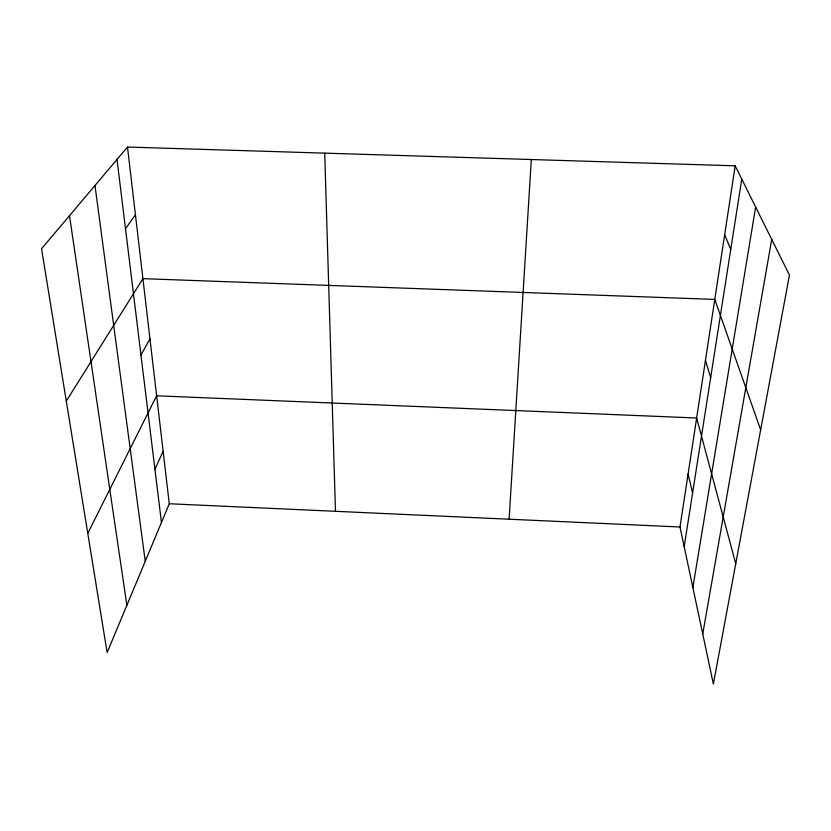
<?xml version="1.0" encoding="UTF-8"?>
<svg xmlns="http://www.w3.org/2000/svg" width="831" height="831" viewBox="0 0 831 831"><rect width="100%" height="100%" fill="white"/><g stroke="black" fill="none" stroke-linecap="round" stroke-linejoin="round"><path stroke-width="1.25" d="M509.102 519.209L531.31 159.531M735.186 165.826L789.45 275.082L713.372 683.955L679.997 526.989L735.186 165.826L127.496 147.045L41.55 248.739L107.137 652.564L169.275 503.742L127.496 147.045M684.183 546.684L741.771 179.091M692.867 587.538L755.639 207.012M702.746 633.98L771.729 239.401M154.94 469.255L163.125 451.254M87.774 533.346L156.633 395.795L696.648 418.003L735.747 563.74M140.958 355.086L149.964 338.882M66.293 401.082L142.911 278.655L714.764 299.42L760.645 429.876M125.481 228.681L135.432 214.824M169.275 503.742L679.997 526.989M724.663 234.674L730.75 249.425M705.446 360.425L710.671 377.565M688.089 474.023L692.597 492.98M69.503 215.665L126.863 605.3M94.983 185.521L145.248 561.278M117.015 159.459L161.453 522.47M324.724 153.143L335.475 511.304"/></g></svg>
